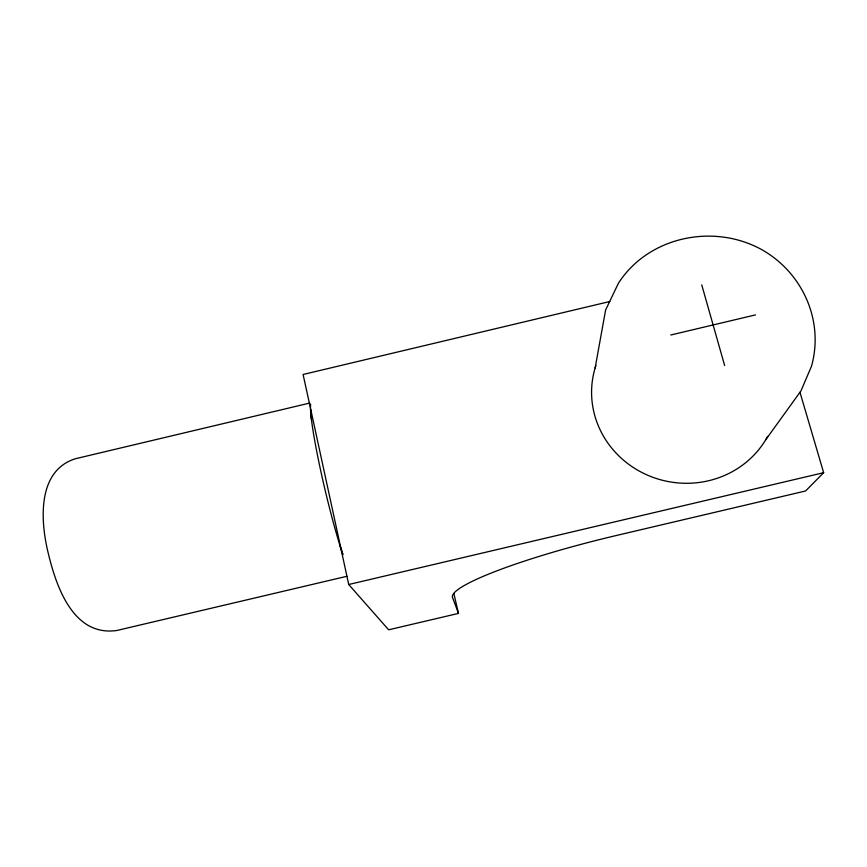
<?xml version="1.0" encoding="UTF-8"?>
<svg xmlns="http://www.w3.org/2000/svg" width="867" height="867" viewBox="0 0 867 867"><rect width="100%" height="100%" fill="white"/><g stroke="black" fill="none" stroke-linecap="round" stroke-linejoin="round"><path stroke-width="1.3" d="M595.13 367.966L605.621 309.963L618.42 283.238C648.494 236.431 713.606 223.155 761.519 249.512C802.484 272.444 824.322 320.66 811.469 366.297L800.989 390.865L765.734 439.742M799.97 392.274L823.65 472.688L805.606 490.971L616.069 535.568A159.398 20.635 -13.9 0 0 452.541 597.536L458.48 613.403L388.644 629.8L348.718 584.51L310.765 409.484M609.815 301.51L303.082 374.49L310.473 408.162L311.405 419.455M309.768 403.057L75.212 458.784C38.159 470.629 40.413 517.87 47.165 548.562C54.935 582.992 71.755 637.082 116.882 630.472L346.919 576.284M670.765 335.009L755.504 314.894M348.718 584.51L823.65 472.688M340.2 546.286L342.855 554.219M701.739 284.885L724.639 365.549M453.875 593.646L458.48 613.403M342.855 554.533A88.802 7.131 76.7 0 1 310.484 408.791M310.473 408.162A88.802 7.131 76.7 0 1 310.657 404.185M767.674 436.339A93.398 89.106 11.8 0 1 649.307 475.918A93.398 89.106 11.8 0 1 595.9 365.527"/></g></svg>
